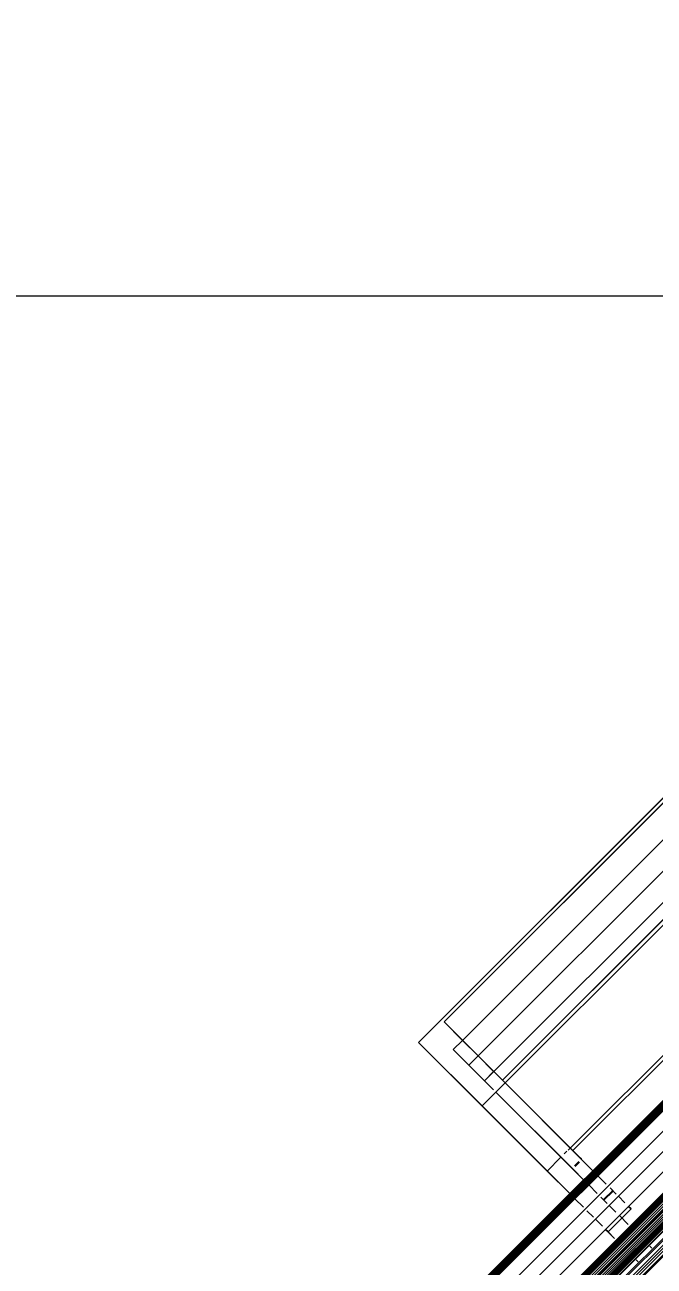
# Model space of a CAD drawing. Header units: millimetres. Extents: x -21051 to 202668, y -15646 to 13691.
# Drawn here: x -10120 to -9757, y 185 to 901 of the extents above; entities that cross this region are included whole.
import ezdxf

# ---------------------------------------------------------------- set-up
doc = ezdxf.new("R2010")
doc.units = ezdxf.units.MM
for name, color, linetype, lineweight in [('A-ANNO-DIMS', 211, 'Continuous', 9), ('A-ANNO-DIMS-100', 211, 'Continuous', 9), ('G-IMPT', 8, 'Continuous', 5), ('I-FURN', 30, 'Continuous', 5)]:
    doc.layers.add(name, color=color, linetype=linetype, lineweight=lineweight)
doc.layers.get('0').off()
doc.layers.get('I-FURN').off()
doc.styles.add('Arial_3', font='arial.ttf', dxfattribs={"height": 100})
doc.dimstyles.new('Arial_1_0', dxfattribs={"dimscale": 304.8, "dimtxt": 102.02594, "dimasz": 0.328084, "dimexe": 0.328084, "dimexo": 0.0625, "dimgap": 0.082021, "dimtad": 1, "dimdec": 0, "dimzin": 0, "dimdsep": 46, "dimtxsty": 'Arial_3', "dimblk1": 'OBLIQUE', "dimblk2": 'OBLIQUE', "dimsah": 1, "dimcen": 0.09, "dimdle": 0.328084, "dimazin": 0, "dimtfac": 1, "dimtdec": 4, "dimtix": 1, "dimtmove": 0, "dimatfit": 3, "dimfxl": 0.492126, "dimfxlon": 1, "dimtvp": 1, "dimtolj": 1, "dimtzin": 0, "dimarcsym": 2})

# ---------------------------------------------------------------- blocks, each defined once
blk = doc.blocks.new('Sony_TV_Stand_7519 - Eileen_TV_Stand_Tall_dwg-V23-00_Ground floor')
at = {"layer": 'G-IMPT'}
for p, q in [((0, 118.31), (0, 119.47)), ((0, 118.31), (0, 119.47)), ((0, 119.47), (0, 118.31)), ((0, 118.31), (0, 119.47)), ((7.5, 118.33), (7.5, 119.45)), ((7.5, 119.45), (7.5, 118.33)), ((7.5, 119.45), (7.5, 118.33)), ((7.5, 119.45), (7.5, 118.33)), ((7.5, 119.45), (7.5, 118.33)), ((7.5, 119.45), (7.5, 118.33)), ((7.5, 119.45), (7.5, 118.33)), ((7.5, 118.33), (7.5, 119.45)), ((7.5, 119.45), (7.5, 118.33)), ((7.5, 118.33), (7.5, 119.45)), ((7.5, 119.45), (7.5, 118.33)), ((7.5, 118.33), (7.5, 119.45)), ((0, 103.15), (0, 106.65)), ((0, 101.72), (0, 106.65)), ((0, 106.65), (0, 103.15)), ((0, 101.72), (0, 106.65)), ((7.5, 107.78), (7.5, 108.93)), ((7.5, 108.93), (7.5, 107.78)), ((7.5, 108.93), (7.5, 107.78)), ((7.5, 108.93), (7.5, 107.78)), ((7.5, 108.93), (7.5, 107.78)), ((7.5, 108.93), (7.5, 107.78)), ((7.5, 108.93), (7.5, 107.78)), ((7.5, 107.78), (7.5, 108.93)), ((7.5, 108.93), (7.5, 107.78)), ((7.5, 107.78), (7.5, 108.93)), ((7.5, 108.93), (7.5, 107.78)), ((7.5, 107.78), (7.5, 108.93)), ((7.5, 101.72), (7.5, 106.58)), ((7.5, 106.58), (7.5, 101.72)), ((7.5, 106.58), (7.5, 101.72)), ((7.5, 106.58), (7.5, 101.72)), ((7.5, 106.58), (7.5, 101.72)), ((7.5, 106.58), (7.5, 101.72)), ((7.5, 106.58), (7.5, 101.72)), ((7.5, 101.72), (7.5, 106.58)), ((7.5, 106.58), (7.5, 101.72)), ((7.5, 101.72), (7.5, 106.58)), ((7.5, 106.58), (7.5, 101.72)), ((7.5, 101.72), (7.5, 106.58)), ((0, 101.72), (0, 103.15)), ((0, 103.15), (12.5, 103.15)), ((0, 103.15), (0, 101.72)), ((12.5, 103.15), (0, 103.15)), ((12.5, 103.15), (12.5, 101.72)), ((12.5, 101.72), (12.5, 103.15)), ((12.5, 103.15), (12.5, 101.72)), ((12.5, 101.72), (12.5, 103.15)), ((0, 96.18), (0, 99.98)), ((0, 96.18), (0, 99.98)), ((0, 99.98), (0, 96.18)), ((0, 96.18), (0, 99.98)), ((7.5, 96.18), (7.5, 99.86)), ((7.5, 99.86), (7.5, 96.18)), ((7.5, 99.86), (7.5, 96.18)), ((7.5, 99.86), (7.5, 96.18)), ((7.5, 99.86), (7.5, 96.18)), ((7.5, 99.86), (7.5, 96.18)), ((7.5, 99.86), (7.5, 96.18)), ((7.5, 96.18), (7.5, 99.86)), ((7.5, 99.86), (7.5, 96.18)), ((7.5, 96.18), (7.5, 99.86)), ((7.5, 99.86), (7.5, 96.18)), ((7.5, 96.18), (7.5, 99.86)), ((12.5, 99.78), (12.5, 96.18)), ((12.5, 96.18), (12.5, 99.78)), ((12.5, 99.78), (12.5, 96.18)), ((12.5, 96.18), (12.5, 99.78)), ((0, 91.59), (0, 95.16)), ((0, 91.59), (0, 95.16)), ((0, 95.16), (0, 91.59)), ((0, 91.59), (0, 95.16)), ((7.5, 93.37), (7.5, 95.11)), ((7.5, 95.11), (7.5, 93.37)), ((7.5, 95.11), (7.5, 93.37)), ((7.5, 95.11), (7.5, 93.37)), ((7.5, 95.11), (7.5, 91.64)), ((7.5, 95.11), (7.5, 93.37)), ((7.5, 95.11), (7.5, 93.37)), ((7.5, 93.37), (7.5, 95.11)), ((7.5, 95.11), (7.5, 93.37)), ((7.5, 93.37), (7.5, 95.11)), ((7.5, 95.11), (7.5, 91.64)), ((7.5, 93.37), (7.5, 95.11)), ((12.5, 93.37), (7.5, 93.37)), ((7.5, 93.37), (7.5, 91.64)), ((7.5, 93.09), (7.5, 93.37)), ((7.5, 91.64), (7.5, 93.37)), ((7.5, 93.37), (12.5, 93.37)), ((7.5, 91.64), (7.5, 93.37)), ((7.5, 93.37), (7.5, 93.09)), ((7.5, 91.64), (7.5, 93.37)), ((7.5, 91.64), (7.5, 93.09)), ((7.5, 93.09), (7.5, 91.64)), ((7.5, 93.09), (7.5, 91.64)), ((7.5, 93.09), (7.5, 91.64)), ((7.5, 93.09), (7.5, 91.64)), ((7.5, 93.09), (7.5, 91.64)), ((7.5, 91.64), (7.5, 93.09)), ((7.5, 93.09), (7.5, 91.64)), ((7.5, 91.64), (7.5, 93.09)), ((7.5, 93.09), (7.5, 91.64)), ((7.52, 93.09), (12.5, 93.09)), ((12.5, 93.09), (7.52, 93.09)), ((12.5, 95.07), (12.5, 93.37)), ((12.5, 91.68), (12.5, 95.07)), ((12.5, 91.68), (12.5, 95.07)), ((12.5, 91.68), (12.5, 93.37)), ((12.5, 91.68), (12.5, 93.09)), ((12.5, 91.68), (12.5, 93.09)), ((12.5, 91.68), (12.5, 93.09)), ((12.5, 93.09), (12.5, 91.68)), ((0, 85.08), (0, 89.74)), ((0, 85.08), (0, 89.74)), ((0, 89.74), (0, 85.08)), ((0, 85.08), (0, 89.74)), ((7.5, 85.08), (7.5, 89.68)), ((7.5, 89.68), (7.5, 85.08)), ((7.5, 89.68), (7.5, 85.08)), ((7.5, 89.68), (7.5, 85.08)), ((7.5, 89.68), (7.5, 85.08)), ((7.5, 89.68), (7.5, 85.08)), ((7.5, 89.68), (7.5, 85.08)), ((7.5, 85.08), (7.5, 89.68)), ((7.5, 89.68), (7.5, 85.08)), ((7.5, 85.08), (7.5, 89.68)), ((7.5, 89.68), (7.5, 85.08)), ((7.5, 85.08), (7.5, 89.68)), ((7.5, 89.68), (7.5, 85.08)), ((7.5, 85.08), (7.5, 89.68)), ((7.5, 89.68), (7.5, 85.08)), ((7.5, 85.08), (7.5, 89.68)), ((12.5, 85.08), (12.5, 89.63)), ((12.5, 85.08), (12.5, 89.63)), ((12.5, 85.08), (12.5, 89.63)), ((12.5, 85.08), (12.5, 89.63)), ((12.5, 89.63), (12.5, 85.08)), ((12.5, 85.08), (12.5, 89.63)), ((12.5, 85.08), (12.5, 89.63)), ((12.5, 89.63), (12.5, 85.08)), ((0, 70), (0, 82.31)), ((0, 34.57), (0, 82.31)), ((0, 82.31), (0, 70)), ((7.5, 84.59), (7.5, 84.87)), ((7.5, 84.59), (7.5, 84.87)), ((7.5, 76.37), (7.5, 82.31)), ((7.5, 82.31), (7.5, 76.37)), ((7.5, 82.31), (7.5, 34.57)), ((7.5, 82.31), (7.5, 34.57)), ((7.5, 82.31), (7.5, 34.57)), ((7.5, 82.31), (7.5, 34.57)), ((7.5, 82.31), (7.5, 34.57)), ((7.5, 34.57), (7.5, 82.31)), ((7.5, 82.31), (7.5, 34.57)), ((7.5, 34.57), (7.5, 82.31)), ((7.5, 82.31), (7.5, 34.57)), ((7.5, 34.57), (7.5, 82.31)), ((7.5, 82.31), (7.5, 76.37)), ((7.5, 76.37), (7.5, 82.31)), ((7.5, 82.31), (7.5, 34.57)), ((7.5, 34.57), (7.5, 82.31)), ((7.5, 34.57), (7.5, 82.31)), ((7.5, 82.31), (7.5, 34.57)), ((7.5, 82.31), (7.5, 34.57)), ((7.5, 34.57), (7.5, 82.31)), ((8.15, 84.87), (11.86, 84.87)), ((8.15, 84.87), (11.86, 84.87)), ((8.18, 84.59), (11.84, 84.59)), ((11.84, 84.59), (8.18, 84.59)), ((12.5, 82.31), (12.5, 76.37)), ((12.5, 33.15), (12.5, 82.31)), ((12.5, 33.15), (12.5, 82.31)), ((12.5, 33.15), (12.5, 82.31)), ((12.5, 33.15), (12.5, 82.31)), ((12.5, 33.15), (12.5, 82.31)), ((12.5, 82.31), (12.5, 76.37)), ((12.5, 33.15), (12.5, 82.31)), ((12.5, 82.31), (12.5, 33.15)), ((12.5, 82.31), (12.5, 33.15)), ((12.5, 33.15), (12.5, 82.31)), ((12.5, 33.15), (12.5, 82.31)), ((7.5, 76.37), (7.5, 34.57)), ((7.5, 34.57), (7.5, 76.37)), ((7.5, 76.37), (7.5, 34.57)), ((7.5, 34.57), (7.5, 76.37)), ((7.5, 76.09), (7.5, 76.37)), ((7.5, 34.57), (7.5, 76.37)), ((7.5, 76.37), (7.5, 34.57)), ((7.5, 76.37), (7.5, 76.09)), ((7.5, 76.09), (7.5, 34.57)), ((7.5, 34.57), (7.5, 76.09)), ((8.81, 76.37), (11.21, 76.37)), ((11.21, 76.37), (8.81, 76.37)), ((8.83, 76.09), (11.19, 76.09)), ((8.83, 76.09), (11.19, 76.09)), ((12.5, 33.15), (12.5, 76.37)), ((12.5, 76.37), (12.5, 33.15)), ((12.5, 33.15), (12.5, 76.09)), ((12.5, 76.09), (12.5, 74.77)), ((12.5, 33.15), (12.5, 76.09)), ((12.5, 74.77), (12.5, 71.42)), ((0, 70), (0, 0)), ((0, 70), (7.5, 70)), ((9.3, 70), (10.72, 70)), ((10.72, 70), (9.3, 70)), ((11.37, 70), (12.5, 70)), ((12.5, 70), (11.37, 70)), ((12.5, 71.42), (12.5, 33.15)), ((96.25, 71.42), (12.5, 71.42)), ((12.5, 71.42), (96.25, 71.42)), ((12.5, 70), (96.25, 70)), ((96.25, 70), (12.5, 70)), ((0, 34.57), (0, 0)), ((0, 34.57), (472.5, 34.57)), ((0, 34.57), (472.5, 34.57)), ((7.5, 28.41), (7.5, 33.39)), ((7.5, 33.39), (7.5, 28.41)), ((7.5, 33.39), (7.5, 28.41)), ((7.5, 33.39), (7.5, 28.41)), ((7.5, 33.39), (7.5, 28.41)), ((7.5, 33.39), (7.5, 28.41)), ((7.5, 33.39), (7.5, 28.41)), ((7.5, 28.41), (7.5, 33.39)), ((7.5, 33.39), (7.5, 28.41)), ((7.5, 28.41), (7.5, 33.39)), ((7.5, 33.39), (7.5, 28.41)), ((7.5, 28.41), (7.5, 33.39)), ((7.5, 33.39), (7.5, 28.41)), ((7.5, 28.41), (7.5, 33.39)), ((7.5, 33.39), (7.5, 28.41)), ((7.5, 28.41), (7.5, 33.39)), ((7.5, 33.39), (7.5, 28.41)), ((7.5, 28.41), (7.5, 33.39)), ((7.5, 28.41), (7.5, 33.39)), ((7.5, 33.39), (7.5, 28.41)), ((7.5, 28.41), (7.5, 33.39)), ((7.5, 33.39), (7.5, 28.41)), ((7.5, 33.39), (7.5, 28.41)), ((7.5, 28.41), (7.5, 33.39)), ((12.5, 33.15), (12.5, 28.41)), ((12.5, 28.41), (12.5, 33.15)), ((12.5, 28.41), (12.5, 33.15)), ((12.5, 28.41), (12.5, 33.15)), ((12.5, 28.41), (12.5, 33.15)), ((12.5, 28.41), (12.5, 33.15)), ((12.5, 28.41), (12.5, 33.15)), ((460, 33.15), (12.5, 33.15)), ((12.5, 1.42), (12.5, 33.15)), ((12.5, 33.15), (12.5, 28.41)), ((12.5, 28.41), (12.5, 33.15)), ((12.5, 33.15), (12.5, 28.41)), ((12.5, 33.15), (12.5, 28.41)), ((12.5, 28.41), (12.5, 33.15)), ((12.5, 28.41), (12.5, 33.15)), ((7.5, 19.91), (7.5, 28.41)), ((7.5, 28.41), (7.5, 19.91)), ((12.49, 28.41), (7.5, 28.41)), ((7.5, 28.41), (7.5, 19.91)), ((12.49, 28.41), (7.5, 28.41)), ((7.5, 28.41), (7.5, 19.91)), ((7.5, 28.41), (7.5, 19.91)), ((7.5, 19.91), (7.5, 28.41)), ((7.5, 28.41), (12.49, 28.41)), ((7.5, 28.41), (7.5, 19.91)), ((7.5, 28.41), (12.5, 28.41)), ((7.5, 19.91), (7.5, 28.41)), ((7.5, 28.41), (7.5, 19.91)), ((7.5, 19.91), (7.5, 28.41)), ((7.5, 28.41), (7.5, 19.91)), ((7.5, 19.91), (7.5, 28.41)), ((7.5, 28.41), (12.49, 28.41)), ((12.49, 28.41), (7.5, 28.41)), ((7.5, 19.91), (7.5, 28.41)), ((7.5, 28.41), (7.5, 19.91)), ((7.5, 19.91), (7.5, 28.41)), ((7.5, 28.41), (7.5, 19.91)), ((12.49, 28.41), (7.5, 28.41)), ((12.49, 28.41), (12.5, 28.41)), ((12.5, 28.41), (12.49, 28.41)), ((460, 28.41), (12.5, 28.41)), ((460, 28.41), (12.5, 28.41)), ((12.5, 28.41), (460, 28.41)), ((460, 28.41), (12.5, 28.41)), ((12.5, 28.39), (12.5, 19.91)), ((12.5, 19.91), (12.5, 28.39)), ((12.5, 19.91), (12.5, 28.39)), ((12.5, 19.91), (12.5, 28.39)), ((12.5, 19.91), (12.5, 28.39)), ((12.5, 28.39), (12.5, 19.91)), ((12.5, 19.91), (12.5, 28.39)), ((12.5, 28.39), (12.5, 19.91)), ((12.5, 28.39), (12.5, 19.91)), ((12.5, 19.91), (12.5, 28.39)), ((7.5, 11.41), (7.5, 19.91)), ((12.5, 19.91), (7.5, 19.91)), ((7.5, 19.91), (7.5, 11.41)), ((12.5, 19.91), (7.5, 19.91)), ((7.5, 19.91), (7.5, 11.41)), ((7.5, 19.91), (12.5, 19.91)), ((7.5, 11.41), (7.5, 19.91)), ((7.5, 19.91), (12.5, 19.91)), ((7.5, 19.91), (12.5, 19.91)), ((12.5, 19.91), (7.5, 19.91)), ((7.5, 19.91), (7.5, 11.41)), ((7.5, 11.41), (7.5, 19.91)), ((12.5, 19.91), (7.5, 19.91)), ((12.5, 19.91), (7.5, 19.91)), ((7.5, 11.41), (7.5, 19.91)), ((7.5, 19.91), (7.5, 11.41)), ((460, 19.91), (12.5, 19.91)), ((460, 19.91), (12.5, 19.91)), ((12.5, 19.91), (12.5, 11.41)), ((12.5, 11.41), (12.5, 19.91)), ((12.5, 11.41), (12.5, 19.91)), ((12.5, 19.91), (460, 19.91)), ((460, 19.91), (12.5, 19.91)), ((12.5, 19.91), (12.5, 11.41)), ((12.5, 19.91), (12.5, 11.41)), ((12.5, 11.41), (12.5, 19.91)), ((7.5, 11.41), (12.5, 11.41)), ((7.5, 11.41), (12.5, 11.41)), ((7.5, 11.41), (12.5, 11.41)), ((7.5, 11.41), (12.5, 11.41)), ((7.5, 11.41), (12.5, 11.41)), ((7.5, 11.41), (12.5, 11.41)), ((7.5, 11.41), (12.5, 11.41)), ((12.5, 11.41), (7.5, 11.41)), ((12.5, 11.41), (460, 11.41)), ((12.5, 11.41), (460, 11.41)), ((12.5, 11.41), (12.5, 1.42)), ((12.5, 11.41), (460, 11.41)), ((12.5, 11.41), (460, 11.41)), ((12.5, 11.41), (12.5, 1.42)), ((460, 1.42), (12.5, 1.42)), ((12.5, 1.42), (460, 1.42)), ((0, 0), (472.5, 0))]:
    blk.add_line(p, q, dxfattribs=at)
at = {"layer": 'G-IMPT', "flags": 128}
for points in [[(12.5, 95.07), (12.5, 93.37), (12.5, 91.68)], [(472.5, 82.31), (472.5, 34.57), (472.5, 0), (0, 0), (0, 34.57), (0, 82.31)], [(12.5, 76.09), (12.5, 71.42), (12.5, 33.15)], [(7.5, 70), (0, 70), (0, 0)], [(12.5, 33.15), (12.5, 28.41), (7.5, 28.41)], [(12.5, 1.42), (12.5, 33.15), (460, 33.15)]]:
    blk.add_lwpolyline(points, dxfattribs=at)
blk = doc.blocks.new('Sony_TV_Stand_7519 - Sony_TV_Stand_7519-V24-00_Ground floor')
at = {"layer": 'G-IMPT'}
for p, q in [((512.13, 0.17), (-513.16, 0.17)), ((512.13, 0.27), (-512.65, 0.27)), ((512.13, 0.3), (-512.13, 0.3)), ((-512.13, 0.3), (183.41, 0.3)), ((183.38, 0.27), (-476.82, 0.27)), ((-476.82, 0.27), (183.38, 0.27)), ((476.79, 0.3), (-476.79, 0.3)), ((-476.79, 0.3), (476.79, 0.3)), ((-476.79, 0.3), (476.79, 0.3)), ((476.79, 0.3), (-476.79, 0.3)), ((-476.79, 0.3), (476.79, 0.3)), ((476.79, 0.3), (-476.79, 0.3)), ((476.79, 0.17), (-476.79, 0.17)), ((-476.79, 0.17), (476.79, 0.17)), ((407.56, 0), (-476.79, 0)), ((-516.1, -3.67), (512.13, -3.67)), ((-516.07, -3.15), (512.13, -3.15)), ((-515.96, -2.64), (512.13, -2.64)), ((-515.8, -2.15), (512.13, -2.15)), ((-515.57, -1.68), (512.13, -1.68)), ((-515.28, -1.25), (512.13, -1.25)), ((-514.94, -0.86), (512.13, -0.86)), ((-514.55, -0.52), (512.13, -0.52)), ((-514.12, -0.23), (512.13, -0.23)), ((-514.12, -0.23), (512.13, -0.23)), ((-513.65, 0), (512.13, 0)), ((407.56, 0), (-476.79, 0)), ((-476.79, -0.23), (476.79, -0.23)), ((476.79, -0.23), (-476.79, -0.23)), ((-476.79, -0.52), (476.79, -0.52)), ((476.79, -0.52), (-476.79, -0.52)), ((-476.79, -0.86), (476.79, -0.86)), ((476.79, -0.86), (-476.79, -0.86)), ((476.79, -1.25), (-476.79, -1.25)), ((476.79, -1.25), (-476.79, -1.25)), ((476.79, -1.68), (-476.79, -1.68)), ((476.79, -1.68), (-476.79, -1.68)), ((476.79, -2.15), (-476.79, -2.15)), ((476.79, -2.15), (-476.79, -2.15)), ((-476.79, -2.64), (476.79, -2.64)), ((476.79, -2.64), (-476.79, -2.64)), ((-476.79, -3.15), (476.79, -3.15)), ((476.79, -3.15), (-476.79, -3.15)), ((-476.79, -3.67), (476.79, -3.67)), ((476.79, -3.67), (-476.79, -3.67)), ((-476.79, -3.86), (476.79, -3.86)), ((476.79, -3.86), (-476.79, -3.86)), ((-476.79, -3.86), (476.79, -3.86)), ((-476.79, -3.86), (476.79, -3.86)), ((-476.79, -3.86), (476.79, -3.86)), ((-476.79, -3.86), (476.79, -3.86)), ((544.18, -12.18), (-544.18, -12.18)), ((544.18, -12.18), (-544.18, -12.18)), ((-516.1, -12.18), (516.1, -12.18)), ((-516.1, -12.18), (516.1, -12.18)), ((516.1, -12.18), (-516.1, -12.18)), ((516.1, -12.18), (-516.1, -12.18)), ((516.1, -12.18), (-516.1, -12.18)), ((516.1, -12.18), (-516.1, -12.18)), ((-516.1, -12.18), (516.1, -12.18)), ((516.1, -12.18), (-516.1, -12.18)), ((555.41, -20.5), (-555.41, -20.5)), ((555.41, -20.5), (-555.41, -20.5)), ((544.18, -20.5), (-544.18, -20.5)), ((516.1, -20.5), (-516.1, -20.5)), ((516.1, -20.5), (-516.1, -20.5)), ((516.1, -20.5), (-516.1, -20.5)), ((-555.41, -28.82), (555.41, -28.82)), ((516.1, -28.82), (-516.1, -28.82)), ((516.1, -28.82), (-516.1, -28.82)), ((-516.1, -28.82), (516.1, -28.82)), ((-516.1, -28.82), (516.1, -28.82)), ((-516.1, -28.82), (516.1, -28.82)), ((-516.1, -28.82), (516.1, -28.82)), ((-516.1, -28.82), (516.1, -28.82)), ((-516.1, -28.82), (516.1, -28.82)), ((516.1, -28.82), (-516.1, -28.82)), ((516.1, -37.58), (-516.1, -37.58)), ((516.1, -37.98), (-516.1, -37.98)), ((516.1, -38.37), (-516.1, -38.37)), ((516.1, -38.37), (-516.1, -38.37)), ((-516.1, -38.75), (516.1, -38.75)), ((-516.1, -39.11), (516.1, -39.11)), ((516.1, -39.11), (-516.1, -39.11)), ((516.1, -39.45), (-516.1, -39.45)), ((-516.1, -39.77), (516.1, -39.77)), ((-516.1, -40.07), (516.1, -40.07)), ((-516.1, -40.33), (516.1, -40.33)), ((-516.1, -40.56), (516.1, -40.56)), ((-516.1, -40.76), (516.1, -40.76)), ((516.1, -41.8), (-516.1, -41.8)), ((-516.1, -41.8), (516.1, -41.8)), ((516.1, -42.92), (-516.1, -42.92)), ((-516.1, -42.92), (516.1, -42.92)), ((516.1, -44.03), (-516.1, -44.03)), ((-516.1, -44.03), (516.1, -44.03)), ((516.1, -44.73), (-516.1, -44.73)), ((516.1, -44.73), (-516.1, -44.73)), ((516.1, -45.11), (-516.1, -45.11)), ((-516.1, -45.11), (516.1, -45.11)), ((516.1, -46.16), (-516.1, -46.16)), ((-516.1, -46.16), (516.1, -46.16)), ((516.1, -47.15), (-516.1, -47.15)), ((-516.1, -47.15), (516.1, -47.15)), ((516.1, -48.09), (-516.1, -48.09)), ((-516.1, -48.09), (516.1, -48.09)), ((516.1, -48.96), (-516.1, -48.96)), ((-516.1, -48.96), (516.1, -48.96)), ((516.1, -49.13), (-516.1, -49.13)), ((516.1, -49.13), (-516.1, -49.13)), ((516.1, -49.75), (-516.1, -49.75)), ((-516.1, -49.75), (516.1, -49.75)), ((516.1, -50.44), (-516.1, -50.44)), ((-516.1, -50.44), (516.1, -50.44)), ((516.1, -51.04), (-516.1, -51.04)), ((-516.1, -51.04), (516.1, -51.04)), ((516.1, -51.54), (-516.1, -51.54)), ((-516.1, -51.54), (516.1, -51.54)), ((205.84, -51.93), (-516.1, -51.93)), ((-516.1, -51.93), (205.84, -51.93)), ((516.1, -52.9), (-516.1, -52.9)), ((516.1, -52.9), (-516.1, -52.9)), ((516.1, -53.13), (-516.1, -53.13)), ((516.1, -53.13), (-516.1, -53.13)), ((516.1, -55.91), (-516.1, -55.91)), ((516.1, -55.91), (-516.1, -55.91)), ((516.1, -56.73), (-516.1, -56.73)), ((516.1, -56.73), (-516.1, -56.73)), ((516.1, -58.65), (-516.1, -58.65)), ((516.1, -58.65), (-516.1, -58.65)), ((516.1, -59.92), (-516.1, -59.92)), ((516.1, -59.92), (-516.1, -59.92)), ((516.1, -61.1), (-516.1, -61.1)), ((516.1, -61.1), (-516.1, -61.1)), ((516.1, -62.69), (-516.1, -62.69)), ((516.1, -62.69), (-516.1, -62.69)), ((516.1, -63.28), (-516.1, -63.28)), ((516.1, -63.28), (-516.1, -63.28))]:
    blk.add_line(p, q, dxfattribs=at)
at = {"layer": 'G-IMPT', "flags": 128}
for points in [[(513.16, 0.17), (513.65, 0), (512.13, 0), (-513.65, 0), (-513.16, 0.17), (512.13, 0.17), (512.13, 0.27), (512.13, 0.3)], [(-512.13, 0.3), (-512.65, 0.27), (512.13, 0.27)], [(-516.1, -3.67), (512.13, -3.67), (516.1, -3.67)], [(-516.07, -3.15), (512.13, -3.15), (516.07, -3.15)], [(-515.96, -2.64), (512.13, -2.64), (515.96, -2.64)], [(-515.8, -2.15), (512.13, -2.15), (515.8, -2.15)], [(-515.57, -1.68), (512.13, -1.68), (515.57, -1.68)], [(-515.28, -1.25), (512.13, -1.25), (515.28, -1.25)], [(-514.94, -0.86), (512.13, -0.86), (514.94, -0.86)], [(-514.55, -0.52), (512.13, -0.52), (514.55, -0.52)], [(516.1, -37.17), (516.1, -37.58), (516.1, -37.98), (516.1, -38.37), (516.1, -38.75), (-516.1, -38.75), (-516.1, -39.11), (-516.1, -39.45)], [(516.1, -37.58), (-516.1, -37.58), (-516.1, -37.98)], [(516.1, -37.98), (-516.1, -37.98), (-516.1, -38.37), (-516.1, -38.75)], [(516.1, -38.75), (516.1, -39.11), (516.1, -39.45), (516.1, -39.77), (-516.1, -39.77), (-516.1, -39.45), (516.1, -39.45)], [(-516.1, -39.77), (-516.1, -40.07), (516.1, -40.07), (516.1, -40.33), (516.1, -40.56), (-516.1, -40.56), (-516.1, -40.33)], [(516.1, -40.33), (-516.1, -40.33), (-516.1, -40.07)], [(516.1, -40.56), (516.1, -40.76), (-516.1, -40.76), (-516.1, -40.56)]]:
    blk.add_lwpolyline(points, dxfattribs=at)
at = {"extrusion": (0, 0, -1), "xscale": 1.5, "yscale": 1.5, "zscale": -1.5, "rotation": 180}
blk.add_blockref('Sony_TV_Stand_7519 - Eileen_TV_Stand_Tall_dwg-V23-00_Ground floor', (354.38, 123.77), dxfattribs=at)
blk = doc.blocks.new('DIMBLOCK228-00_Ground floor')
at = {"layer": 'A-ANNO-DIMS-100', "transparency": 16777216}
for p, q in [((-10255.98, 744.64), (-10255.98, 894.64)), ((-4485.98, 744.64), (-4485.98, 894.64)), ((-10255.98, 744.64), (-10205.98, 794.64)), ((-4485.98, 744.64), (-4435.98, 794.64)), ((-10355.98, 744.64), (-4385.98, 744.64)), ((-10255.98, 744.64), (-10305.98, 694.64)), ((-10255.98, 744.64), (-10255.98, 644.64)), ((-4485.98, 744.64), (-4535.98, 694.64)), ((-4485.98, 744.64), (-4485.98, 644.64))]:
    blk.add_line(p, q, dxfattribs=at)
at = {"layer": 'A-ANNO-DIMS-100', "color": 0, "transparency": 16777216, "insert": (-7524.8, 899.46), "char_height": 100, "width": 369.1769, "attachment_point": 1, "line_spacing_factor": 0.941778, "style": 'Arial_3'}
blk.add_mtext('5770', dxfattribs=at)
blk = doc.blocks.new('_Oblique')
at = {"color": 0, "linetype": 'ByBlock', "lineweight": -2}
blk.add_line((-0.5, -0.5), (0.5, 0.5), dxfattribs=at)

msp = doc.modelspace()

# ---------------------------------------------------------------- block references
at = {"layer": 'I-FURN', "color": 10, "rotation": 44.99999999999974}
msp.add_blockref('Sony_TV_Stand_7519 - Sony_TV_Stand_7519-V24-00_Ground floor', (-9554.99, 476.85), dxfattribs=at)

# ---------------------------------------------------------------- dimensions: what is measured, and where the dimension line sits
at = {"layer": 'A-ANNO-DIMS'}
dim = msp.add_linear_dim(base=(-4485.98, 744.64), p1=(-10255.98, 894.64), p2=(-4485.98, 894.64), angle=0, dimstyle='Arial_1_0', override={"dimpost": '<>', "dimfxl": 5770}, dxfattribs=at)
dim.commit()
dim.dimension.update_dxf_attribs({"geometry": 'DIMBLOCK228-00_Ground floor', "text_midpoint": (-7370.98, 820.69)})

doc.saveas('drawing.dxf')
